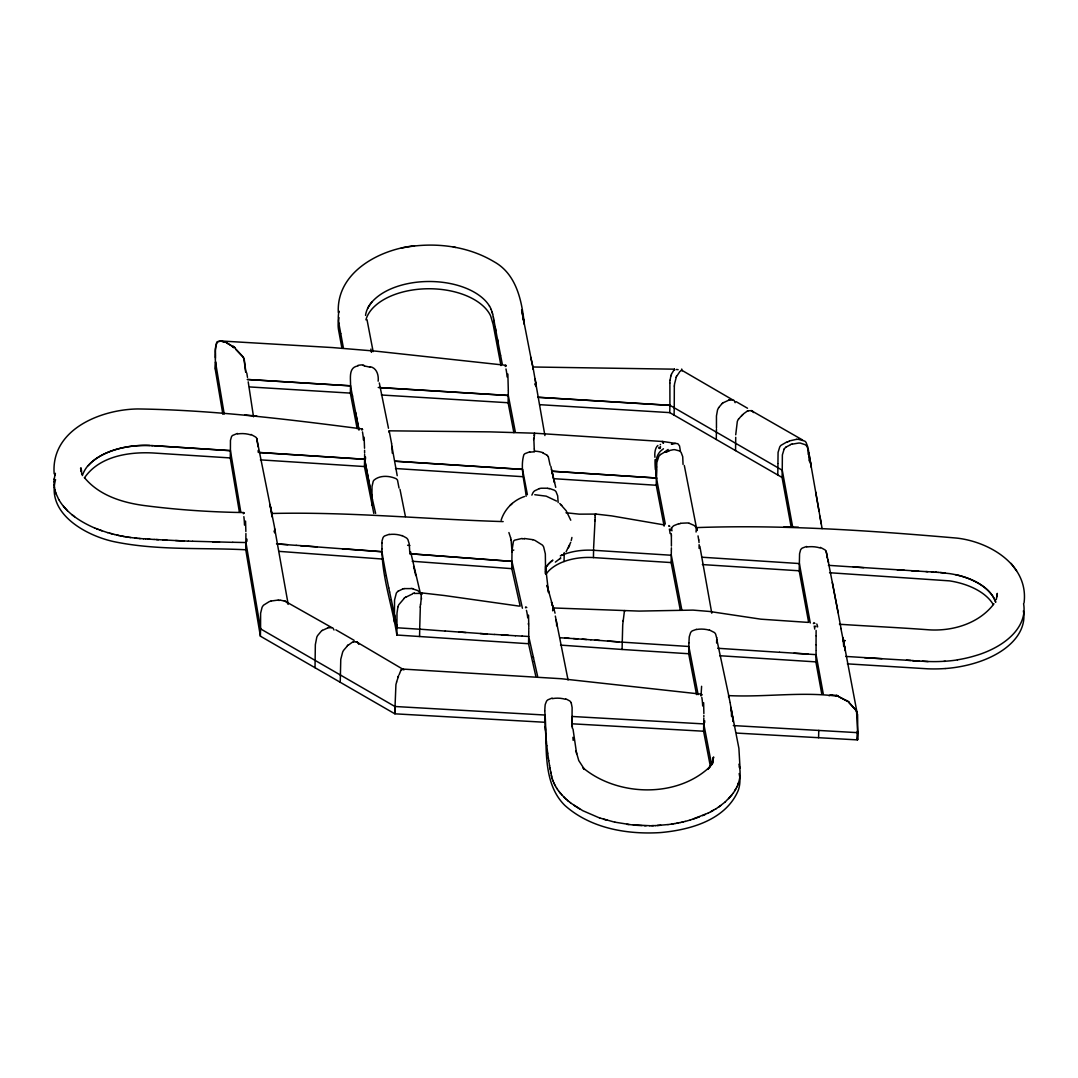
<?xml version="1.0" encoding="UTF-8"?>
<svg xmlns="http://www.w3.org/2000/svg" width="1078" height="1078" viewBox="0 0 1078 1078"><rect width="100%" height="100%" fill="white"/><g stroke="black" fill="none" stroke-linecap="round" stroke-linejoin="round"><path stroke-width="1.5" d="M215.398 360.995L215.371 359.904M215.411 356.508L215.398 355.78M364.634 454.431L364.62 459.295L372.476 499.72M508.304 390.155L507.859 374.026M564.212 552.596L564.212 554.281A45.384 26.209 0 0 0 560.304 555.898M664.129 526.118L656.259 485.262L656.462 469.307M735.722 437.318L735.546 450.617M215.411 357.061L215.384 356.346M215.384 351.185L215.371 350.256M215.411 358.112L215.384 356.899M508.304 390.708L508.129 402.741L513.883 432.682M528.813 626.709L528.516 615.093M545.549 571.609L545.549 569.696M671.405 546.061L671.378 536.318M54.075 481.758L54.169 485.06M215.398 359.594L215.384 357.438M703.853 715.455L703.853 716.803M712.854 763.035L712.881 758.144M716.681 639.604L716.654 641.087M777.939 463.365L778.073 452.41L779.744 446.925A8.786 6.778 -21.6 0 1 780.971 445.349L787.398 441.643M381.976 548.796L381.922 543.002M528.813 627.8L528.799 629.296M716.466 427.872L716.452 415.946L717.503 410.044A8.611 5.08 -62.7 0 1 718.676 407.7M777.939 463.89L777.925 467.731M816.086 649.886L816.059 644.994M258.194 452.248L258.181 450.415M381.962 549.025L381.962 551.761L300.466 545.684M656.435 475.654L656.839 462.529L658.793 456.439A9.001 6.913 -23 0 1 660.423 454.512M671.392 547.826L671.365 549.996M716.452 428.909L716.277 439.487M816.073 650.627L816.059 654.642L793.96 653.228M545.549 569.763L545.333 553.863L543.649 546.937A9.338 7.344 33.2 0 0 542.409 545.077L534.823 540.321A30.305 29.322 43.9 0 0 532.68 539.741M683.048 464.443L682.724 456.695L681.121 452.423A8.678 7.088 -27.7 0 0 679.49 450.927L674.761 449.674A18.959 17.261 -69.6 0 0 673.13 449.728L666.837 451.13M699.096 548.365L699.096 544.686M1024.06 602.858C1028.857 565.034 989.712 541.83 956.941 538.111C870.31 530.592 783.436 524.514 696.415 527.6L696.253 527.735M731.504 716.331L731.436 711.426M857.778 732.663L857.603 715.536L844.6 646.584M215.398 350.404L215.438 347.924M533.88 439.918L534.243 448.879M671.351 550.427L671.149 562.568L680.178 609.488M703.826 718.217L703.597 731.221L710.456 766.835M740.034 768.25L738.902 748.334L732.353 714.876M528.772 630.387L528.719 636.492L522.102 636.074M716.614 643L716.654 641.37M827.122 557.959L827.136 556.396A32.394 26.034 12.2 0 0 827.163 555.305M215.438 369.026L215.613 361.709M239.424 512.225L230.247 457.934L230.409 450.617L154.491 445.74M395.033 706.508L394.858 713.811L260.391 636.182L245.771 549.78L245.919 533.502M260.391 636.182L260.553 628.797M315.019 667.713L315.342 644.671L316.797 637.165A8.961 5.363 -62.6 0 1 317.714 635.427L321.109 631.371A18.434 15.766 -81.8 0 1 322.349 630.32M340.23 682.28L340.405 674.963M357.182 428.788L350.35 393.106L350.525 385.789L247.212 379.469L350.525 385.857C350.835 378.957 348.059 367.18 358.004 365.968M373.823 513.465L364.445 466.545L364.62 459.228L258.989 452.45M371.856 504.989L372.004 486.596L373.217 481.287A7.061 5.835 -14.7 0 1 374.214 479.953C380.17 475.048 389.401 475.694 396.084 478.686A7.438 5.821 -11.7 0 1 397.499 480.114L399.022 488.024M535.793 676.202L528.543 643.728L396.866 635.023C392.554 607.183 382.811 579.91 381.962 551.68L342.265 548.729M394.346 621.912L394.548 600.015L396.34 593.102A8.597 7.142 -13.1 0 1 398.011 591.31M396.866 635.023L396.987 613.126L397.93 606.82M419.571 636.478L419.733 629.161L445.268 631.088M520.162 606.146L511.794 568.658L511.983 552.637M526.131 496.298C524.932 483.281 519.879 468.054 523.841 454.781A6.198 5.161 3.9 0 1 524.973 453.649L529.702 451.83M528.543 643.728L528.719 636.411L533.516 657.917M545.441 573.779L545.576 567.917A45.384 26.209 0 0 1 552.866 560.142A45.384 26.209 0 0 0 545.576 567.998M739.171 773.546L739.697 776.672A79.624 45.963 0 0 1 739.804 777.71A91.805 53.011 0 0 1 738.336 790.214C725.817 820.048 690.297 829.885 660.666 832.566C627.113 834.709 590.542 828.403 564.805 805.374C540.711 781.442 547.826 741.516 544.754 711.035M546.061 574.197A45.384 26.209 0 0 1 564.037 561.53L564.212 554.213A45.384 26.209 0 0 0 561.059 555.48M571.96 726.734L572.122 707.559L571.232 702.883M564.037 561.53A45.424 26.222 0 0 1 593.439 557.582L593.614 548.958M696.55 694.596L688.694 653.74L622.087 649.468L622.249 642.151L688.855 646.49L698.126 694.65M791.036 526.36L782.076 477.473L669.748 412.618L669.923 405.301L537.909 397.243M674.073 415.111L674.249 407.807M688.694 653.74L688.923 643.027M777.75 474.98L777.925 467.663M782.076 477.473L782.251 470.156L792.586 526.63M808.635 622.289L799.189 570.788L799.364 563.471L810.265 622.99M821.692 693.531L815.884 661.879L816.059 654.562L823.322 694.205M818.593 737.702L818.768 730.385M736.786 733.094L857.333 739.885L857.509 732.568M857.401 739.899L857.482 730.992L857.738 732.447M857.603 739.899L857.765 732.528M421.215 598.277L421.228 596.417M595.083 519.394L595.096 517.534M816.086 635.737L816.113 630.455M816.086 636.007L816.046 644.725M215.398 349.636L216.678 342.71A8.691 5.255 60 0 1 217.743 341.591L220.801 340.971L332.536 347.574L375.885 351.159L505.771 365.294L506.296 366.048M696.065 532.033L696.159 529.729M728.58 697.048L728.674 695.606C764.585 697.372 801.035 691.55 836.676 696.119M54.075 481.826L54.196 479.616M534.594 434.043L534.513 433.194L490.126 431.874L389.171 430.823L389.171 432.399M544.767 710.766L545.037 706.198A28.971 23.352 9.6 0 1 545.266 704.379L546.492 701.266A7.007 5.7 2.6 0 1 547.88 699.824L552.125 698.059M688.936 642.798L689.192 637.65A33.809 27.26 5.5 0 1 689.327 636.559L690.58 632.638A7.02 5.781 5.5 0 1 692.305 630.859L696.401 629.363M421.215 594.409L421.215 595.77M595.096 515.527L595.083 516.888M669.883 382.986L669.923 405.382L537.909 397.31M552.637 610.795L553.027 607.952L639.106 611.091L693.006 610.108L709.513 611.469L760.852 619.176L808.271 622.41M701.064 695.377L701.603 686.295M674.316 386.059L674.249 407.875M421.148 599.57L420.609 604.354M595.016 520.687L593.614 548.001M996.975 596.673L997.285 593.385L996.315 599.611M420.326 606.954L419.746 626.884M533.96 438.611L534.526 434.717M54.196 479.697L54.318 478.551M215.533 347.318L216.691 342.858M670.071 380.372L670.907 375.602M700.943 695.93L701.077 694.96A6.711 1.038 85.6 0 1 701.32 694.367L702.155 694.919M505.286 366.52L505.353 366.048A6.172 0.876 84.5 0 1 505.542 365.402L505.771 365.294M623.327 620.268L623.192 621.305M54.318 478.632L54.87 475.398M534.311 433.962L534.513 433.194L663.159 441.535L677.86 443.732L679.531 445.901L680.38 450.968M712.194 764.437L713.623 756.958L712.383 761.594M338.829 312.027L338.991 311.138M525.512 607.803L525.552 607.601A7.25 1.213 83.7 0 1 525.848 606.847L526.778 607.628M571.919 537.464L571.232 540.577M421.296 593.749L421.687 592.913L444.325 595.514L519.003 606.092M595.164 514.866L595.555 514.017L611.684 515.89L664.533 524.973M54.87 475.479L55.126 474.36M813.378 623.623L813.998 622.599L814.887 623.475M840.409 624.27L840.395 625.078M55.126 474.428L55.409 473.323M396.583 681.916L398.523 676.31M55.557 479.616C46.273 513.492 85.499 535.389 113.594 541.574C156.916 550.696 201.829 547.516 245.771 549.78M531.872 495.139L532.977 492.713A8.597 7.223 -11.4 0 1 534.567 490.867L539.418 488.577M501.135 520.175C504.571 509.153 513.546 500.071 524.528 496.527M570.72 542.342L566.085 551.788M399.022 674.936L400.72 670.745M737.756 785.013L738.497 782.965L736.867 787.048M671.324 374.335L674.464 369.228M676.202 377.448L674.545 383.916A8.786 1.86 -83.8 0 0 674.356 386.032M568.497 547.759L568.995 546.681M569.197 546.236L569.696 545.131M736.867 786.967L733.39 792.99M676.836 376.06L679.639 371.91M734.684 790.956L735.843 788.975M84.475 477.85C99.176 456.317 128.538 451.736 152.82 452.962L230.247 457.934M718.608 407.659L722.017 403.671M784.164 448.974L782.372 454.903L782.251 470.237L669.923 405.301M738.551 419.18L741.974 415.192M710.2 766L707.788 769.396L711.601 764.194M728.701 798.65L733.39 792.909M993.956 603.828C979.12 623.434 953.046 631.29 929.249 629.848C899.726 627.612 869.757 626.264 840.463 624.31M731.949 794.836L724.942 802.221M401.218 670.017L403.172 669.195A9.244 2.776 -79.5 0 1 403.873 669.977M680.272 371.142L681.929 370.199A9.163 1.59 -79.8 0 1 682.212 370.765M709.055 767.59C675.825 798.313 617.034 796.211 582.996 767.819L584.519 769.436L578.765 760.569L575.935 750.733M244.261 513.209L243.628 512.643A6.441 0.876 85.3 0 0 243.399 513.788M347.022 646.342L343.586 650.357A8.961 4.878 -57.6 0 0 342.656 652.082L340.769 659.345L340.405 675.03M555.372 562.11L560.695 558.027M510.177 505.326L512.225 503.453M559.644 558.983L560.6 558.108M348.127 645.277L352.304 642.259A18.434 12.33 85.6 0 1 353.409 641.787M743.092 414.141L747.27 411.122M724.942 802.153L718.406 807.247M660.477 454.552L665.207 451.776M404.277 598.303L398.779 604.731A8.772 5.067 -62.6 0 0 397.957 606.82M397.971 591.283L402.781 588.965M785.808 447.195L790.578 444.702M720.697 805.549L716.008 808.81M322.389 630.414L327.618 628.002M723.298 402.714L728.526 400.302M405.88 597.158L412.429 593.978M716.008 808.729L708.179 813.162M362.707 429.691L361.992 428.95A6.508 0.97 85.5 0 0 361.709 429.974M710.887 811.694L713.501 810.252M708.179 813.081L690.136 820.115M513.802 550.036L511.942 550.858L511.969 552.179M702.492 815.682L705.376 814.416M699.514 816.868L693.329 819.051M672.066 444.23L675.327 443.395M789.258 440.969L796.453 439.339M792.236 444.149L798.677 443.058A18.73 17.612 -66.7 0 1 800.321 443.098L805.118 444.662A8.934 7.384 -16.4 0 1 806.789 446.211L808.379 449.796L811.235 467.111L808.85 452.814M414.046 593.452L419.571 593.399M690.136 820.035L685.204 821.436M748.388 410.705L751.824 410.731A8.92 5.403 -62.9 0 1 753.064 411.769M271.023 601.025L278.272 600.055M353.422 641.841L356.845 641.909A8.651 5.242 -61.9 0 1 357.815 642.596L358.785 644.294M678.897 523.639L674.006 525.579A8.988 7.142 4.1 0 0 672.254 527.155L671.621 528.193A15.24 12.222 7.3 0 0 670.839 530.282M681.848 822.231L685.204 821.369M683.533 821.773L680.151 822.608M729.806 399.965L733.229 399.992A8.92 4.891 -57.3 0 1 734.374 400.895L735.115 402.687M328.898 627.679L332.307 627.746A8.651 4.743 -57.3 0 1 333.183 628.38L333.991 629.983M680.151 822.527L676.728 823.282M237.389 433.45L232.538 435.472A6.252 5.174 4.2 0 0 231.527 436.657L230.476 440.269A31.464 25.656 8.8 0 0 230.449 442.101L230.409 450.685L151.499 445.551M678.439 822.878L674.99 823.592M806.573 546.479L802.248 548.096A6.63 5.457 5.5 0 0 800.604 549.847L799.566 553.742L799.364 563.551L702.546 557.259M680.609 523.275L687.346 522.951A18.852 18.353 -34.6 0 1 689.044 523.261M401.232 248.102C432.265 241.701 466.478 245.232 493.993 261.698C516.375 273.974 521.927 300.708 524.272 323.993L521.658 309.912L524.272 323.993M414.504 245.811C379.645 249.314 336.269 272.276 338.317 312.512M389.158 534.324L384.563 535.968A6.562 5.444 5.7 0 0 383.013 537.666L382.057 540.819A30.966 25.306 8.5 0 0 381.989 543.002M671.513 824.144L674.99 823.511M673.251 823.808L667.996 824.616M404.479 588.601L411.163 588.601M667.996 824.549L655.384 825.654M660.841 825.263L657.216 825.492M943.937 661.38L945.352 661.218A80.661 46.57 0 0 0 957.453 659.898M944.651 661.34L945.352 661.286M945.19 668.535L943.762 668.629A90.579 52.296 0 0 1 927.929 668.818L847.362 663.859M649.832 825.788L655.384 825.573M651.691 825.681L653.537 825.64M522.143 538.434L514.624 540.159A8.907 6.684 31.4 0 0 513.411 541.425L511.942 550.858L511.134 540.105M534.769 494.708L546.209 496.163L556.531 501.054M649.832 825.708L631.182 824.778L614.972 822.177M798.421 527.209L783.895 526.967M232.794 542.274L245.946 542.544L260.553 628.865L395.033 706.575L395.922 684.665A8.88 2.169 -76.5 0 1 396.664 681.997M243.736 512.562C211.382 512.09 179.042 509.948 146.945 505.892C124.051 503.156 99.526 496.055 84.407 477.581M503.156 521.59C426.066 519.3 349.259 511.7 272.006 513.478L269.972 504.464L272.074 516.861M232.794 542.342L192.639 541.237M644.24 825.735L646.113 825.775M212.811 541.924L219.494 542.086M674.329 369.175L532.882 366.992L530.74 357.155L533.165 368.258M798.313 439.298L804.74 441.104A9.163 7.479 -24.8 0 1 806.048 442.371L807.772 446.858L808.244 454.485M188.367 541.075L192.639 541.318M524.258 538.461L532.694 539.647M188.367 541.156L175.552 540.536M149.99 445.483L148.481 445.416A63.845 36.868 0 0 0 88.113 465.709A63.845 36.868 0 0 1 148.481 445.497L152.995 445.726M184.095 540.981L162.711 539.889M928.104 661.582L912.271 660.639M642.07 825.654L633.352 825.074M280.091 600.082L285.67 601.362A9.244 6.913 -31.4 0 1 287.3 602.804L288.149 604.394M166.996 540.186L156.297 539.526M515.338 635.697L522.102 636.141M560.722 637.785L569.144 638.351M560.547 645.102L622.087 649.468M733.31 725.575L857.509 732.649L857.509 730.305M544.498 722.247L394.979 713.825L395.154 706.508L544.673 715.01L545.468 730.278M571.919 723.796L703.597 731.221M158.439 539.728L154.154 539.404M501.472 634.861L515.338 635.764M925.881 571.542L936.971 572.324M927.767 571.731L853.291 566.92M154.154 539.485L147.753 539.013M564.885 638.028L586.54 639.51M916.596 660.908L913.713 660.733M832.351 695.027C826.058 695.539 834.615 694.219 836.744 696.038M378.243 387.474L508.304 395.424L515.217 431.429M381.572 387.757L508.304 395.505M249.53 386.935L350.35 393.106M381.396 394.993L508.129 402.741M539.606 404.668L669.748 412.618M911.476 570.734L918.658 571.178M508.452 635.36L494.411 634.416M881.952 658.685L845.664 656.421M906.504 660.208L910.829 660.477M864.596 657.688L913.713 660.652M922.35 661.191L928.104 661.501A90.579 52.296 0 0 0 943.937 661.299M828.403 565.33L863.734 567.675M931.513 571.892L933.359 572M897.219 569.831L904.334 570.289M829.548 572.728L949.502 580.867A57.727 33.324 0 0 1 953.882 581.635L955.351 581.945A63.952 36.921 0 0 1 993.242 604.529M149.882 539.216L145.611 538.879M779.515 652.23L808.028 654.05M918.038 660.989L919.48 661.083M815.884 661.879L719.659 655.72M395.666 461.209L522.52 469.348L527.385 494.667M656.515 479.063L656.435 478.012L551.949 471.234L656.435 478.012L665.288 523.975M258.989 452.517L364.62 459.295M395.666 461.29L522.52 469.429M260.404 459.861L364.445 466.545M395.491 468.526L522.358 476.665M553.432 478.659L656.259 485.262M593.439 557.582L671.149 562.568M702.371 564.576L799.189 570.788M143.482 538.731L145.611 538.946M842.956 640.467L845.058 640.601M842.956 640.548L845.058 640.682M391.314 599.853L397.041 627.773L419.733 629.229L419.746 627.841M717.692 648.269L779.515 652.311M458.999 631.991L494.411 634.497M143.482 538.811L138.146 538.34M573.456 638.553L577.808 638.836M480.195 633.554L487.31 634.026M362.046 428.923C287.691 419.329 212.999 410.004 137.944 408.953C100.901 409.357 50.679 429.475 54.169 473.821M935.178 572.122L938.709 572.458M582.174 639.133L590.879 639.833M445.268 631.007L466.006 632.57M276.507 543.851L287.772 544.673M279.31 544.134L296.234 545.374M279.148 551.37L381.787 558.997M590.879 639.753L622.249 642.218L622.707 625.321A7.061 0.687 -83.7 0 1 622.868 623.488L624.485 610.552M296.234 545.306L317.336 546.869M511.969 561.355L409.761 553.742L511.969 561.422L522.412 608.208M412.187 561.261L511.794 568.658M595.177 640.076L599.408 640.386M553.027 607.952L553.418 608.625L547.058 585.314L548.594 592.604L545.508 566.476M607.588 641.006L618.853 641.882M139.21 538.515L140.275 538.596M938.709 572.378L949.678 573.631A57.727 33.324 0 0 1 954.057 574.399L955.512 574.709A63.952 36.921 0 0 1 995.654 602.13M244.76 415.003L256.793 416M940.407 572.512L945.19 572.97M134.925 538.03L138.146 538.421M701.576 694.192L561.395 678.736L402.593 669.061L356.117 641.653M407.605 545.279L409.829 545.495M137.068 538.326L129.562 537.356M220.801 340.971L225.113 342.103A44.427 31.518 -87.3 0 1 226.906 342.844M676.337 369.471L678.116 369.66M547.799 488.226L541.116 488.226A18.676 18.299 15.7 0 0 539.418 488.617M626.857 824.333L629.013 824.603M130.64 537.572L128.498 537.194M565.977 512.751L579.196 514.152L595.703 514.085A8.907 1.105 -87.5 0 1 596.013 514.476M128.498 537.275L126.355 536.857M127.433 537.1L125.291 536.682M125.291 536.75L119.995 535.685M455.63 247.455L453.339 247.037M123.162 536.372L124.226 536.574M121.046 535.968L122.11 536.17M549.497 488.496L554.321 490.194A8.907 7.02 -11.8 0 1 556.019 491.662L557.676 495.84L558.161 502.591M412.861 588.884L417.685 590.569A8.907 6.94 -9.9 0 1 419.329 592.078L420.285 593.614M116.855 534.998L119.995 535.753M117.893 535.308L118.944 535.537M689.058 523.234L693.936 525.336A8.678 7.33 2.6 0 1 695.633 527.075L696.24 528.207A15.119 12.518 7 0 1 696.994 530.538L684.314 465.494M614.972 822.245L599.84 818.013M116.855 535.079L114.794 534.513M114.794 534.58L110.738 533.462M112.759 534.068L109.74 533.179M109.74 533.26L107.76 532.613M603.532 819.199L607.291 820.291M709.459 630.01L714.418 632.53A6.455 5.215 18.2 0 1 715.657 634.174L716.614 637.812M107.76 532.68L100.106 530.08M820.398 547.381L825.02 549.874A6.172 4.986 16.8 0 1 826.058 551.222L827.109 555.305M565.654 698.773L569.763 700.943A6.441 5.228 15.7 0 1 571.259 702.883M370.104 366.682C376.882 367.975 378.796 375.238 378.162 381.194M251.012 434.434L255.648 437.035A6.711 5.498 17.4 0 1 256.726 438.396L258.114 446.831M101.979 530.821L94.662 527.951M599.84 818.081L582.767 810.683L571.124 803.285M402.107 535.537L406.5 537.962A7.25 5.875 19 0 1 407.929 539.674L409.303 544.147L409.761 552.435M542.935 453.003L546.64 454.943M225.059 342.211L220.788 341.106L217.756 341.739A8.691 5.255 59.9 0 0 216.691 342.844M96.454 528.759L98.26 529.473M840.732 697.601L838.738 696.765L846.742 700.781M94.662 528.031C80.634 521.86 66.674 513.222 58.832 499.613M841.285 697.951L846.567 700.821M226.865 343.033L231.541 345.795M226.932 342.939L230.975 345.391M284.161 600.689L331.647 627.517M751.096 410.489L802.611 439.999M681.458 370.05L732.555 399.79M736.085 401.636L747.526 408.239M335.905 629.821L354.15 640.359M579.668 808.958L573.833 805.253M231.433 345.863L232.12 346.213M232.013 346.281L233.872 347.561M848.723 702.142L855.945 710.065A8.691 5.013 62.4 0 1 856.875 712.329L857.482 714.727M848.534 702.169L855.689 710.052A8.691 5.013 62.5 0 1 856.606 712.315L857.495 729.819M232.578 346.712L233.751 347.615M569.817 802.275L571.124 803.366M72.024 514.732L74.571 516.712M566.125 799.135L569.817 802.355M235.691 349.016L243.116 356.885A9.23 5.296 57.7 0 1 244.207 359.122L245.905 372.193M235.543 349.056L242.914 356.885A9.23 5.296 57.6 0 1 243.992 359.109L245.676 372.179M567.324 800.28L568.551 801.318M559.725 503.493L566.166 510.729L570.761 520.202M560.776 504.464L561.773 505.38M563.861 796.965L566.125 799.216M564.966 798.138L561.746 794.715M67.415 510.689L63.481 506.323M561.746 794.796L559.347 791.831M560.749 793.651L559.805 792.492M559.347 791.912L558.458 790.659M1016.541 570.666L1011.124 563.403M558.458 790.726L557.205 788.867M753.091 411.742L753.603 412.564M557.205 788.948L556.437 787.654M489.493 306.192L488.967 305.276A64.41 37.191 0 0 0 485.747 301.139A63.912 36.895 0 0 0 431.469 281.52A63.912 36.895 0 0 0 374.901 298.97A61.783 35.668 0 0 0 371.789 302.19A65.435 37.77 0 0 0 367.665 308.348A64.074 36.989 0 0 0 365.536 315.409M555.359 785.822L556.437 787.735M548.325 456.802L550.117 465.211M555.359 785.902L554.698 784.595M58.832 499.693L56.123 493.778M554.388 783.975L554.698 784.676M554.388 784.056L553.809 782.749M669.775 526.347L669.101 525.579A7.533 1.199 84.3 0 0 668.656 526.131M389.171 430.823L391.624 443.637M553.809 782.817L553.027 780.89M491.204 309.561L490.827 308.645A57.727 33.324 0 0 0 489.493 306.112M728.701 695.62L729.954 701.886M491.204 309.494L492.633 314.075M508.897 532.545L510.635 537.855M552.798 780.27L553.027 780.971M552.798 780.351L552.367 779.03M55.692 492.525L56.123 493.845M552.165 778.41L552.367 779.111M55.692 492.592L54.978 490.018M553.836 610.013L551.464 602.103L553.418 608.625M552.165 778.491L551.666 776.564M81.429 471.019L80.58 468.108L81.416 471.086M492.12 312.121L492.39 313.051M552.057 471.962L553.297 476.894M420.541 594.086L410.637 551.882M551.424 469.442L554.483 482.459L550.845 466.289M492.633 313.994L493.306 317.094M553.93 479.535L555.736 487.364M551.384 775.325L551.666 776.632M372.476 499.64L375.629 513.384M415.771 575.531L413.615 566.193L413.925 567.567M534.351 661.703L537.599 676.229M533.192 656.583L534.351 661.771M555.332 616.077L556.275 621.049A6.428 1.065 83.2 0 1 556.571 623.34L556.652 625.806M54.978 490.086L54.479 487.499M827.864 559.549L838.185 612.749M399.992 489.331L405.436 516.564M826.071 551.208L828.51 562.487M391.314 599.934L389.603 591.93M728.836 696.132L716.991 640.332M388.484 428.262L379.308 382.959M551.518 776.025L550.898 772.859M388.74 587.887L389.603 592.011M256.712 438.409L274.364 526.401A7.061 0.93 83.1 0 1 274.701 528.692L287.866 602.562M840.84 628.164L845.327 650.762L842.983 637.597M388.74 587.955L386.22 575.585M568.052 679.962L556.073 619.769M576.649 753.859L573.011 728.997M493.306 317.013L493.522 318.145M832.337 582.47L840.719 626.655M730.089 702.56L733.296 721.721L730.965 707.357M386.22 575.665L383.202 559.401M738.942 764.154L739.441 766.822M531.238 359.392L523.153 317.862M500.569 355.322L497.403 338.923M500.569 355.255L502.321 364.364M498.198 343.1L493.913 320.206M500.974 365.577L493.131 324.33L490.652 315.962A57.727 33.324 0 0 0 489.318 313.428L488.792 312.58A64.41 37.191 0 0 0 485.572 308.456A63.912 36.895 0 0 0 431.294 288.769A63.912 36.895 0 0 0 374.726 306.206A61.783 35.668 0 0 0 371.614 309.426A65.435 37.77 0 0 0 367.49 315.665A64.074 36.989 0 0 0 365.927 319.829M681.795 609.757L671.311 555.251L593.614 550.279A45.424 26.222 0 0 0 564.212 554.281M711.628 764.787L703.772 723.904L572.095 716.479L572.135 719.484M550.656 771.632L550.898 772.939M367.019 319.708L373.136 351.603M370.859 349.097L371.465 352.344M355.632 412.51L358.961 429.772M364.62 459.228L372.018 497.686M394.521 614.595L397.041 627.706M352.29 395.06L358.961 429.839M352.506 396.3L350.525 385.789M493.522 318.064L493.913 320.287M550.656 771.7L550.198 769.166M495.071 326.621L495.84 330.771M340.742 333.641L338.883 323.589M340.742 333.574L343.37 347.817M341.955 348.383L338.438 329.248A90.646 52.337 0 0 1 338.667 319.277L338.91 318.05A79.327 45.802 0 0 1 338.964 317.646M698.032 535.901L698.706 539.957M739.441 766.754L739.629 767.859M391.57 443.772A7.155 0.822 82.9 0 1 391.907 446.292L397.216 475.681M857.306 738.295L857.562 739.683M711.776 613.193L699.851 546.303M533.071 367.76L532.923 367.019L532.869 369.107M494.115 321.365L494.317 322.457M549.982 767.927L550.198 769.234M810.198 460.778L818.984 510.932M819.886 516.066L822.11 528.597M821.274 523.962L815.696 492.04M739.548 767.266L739.872 769.436A79.624 45.963 0 0 1 739.98 770.474A91.805 53.011 0 0 1 738.511 782.897M533.233 368.649L544.902 435.566M549.982 768.008L549.551 765.461M338.735 322.753L338.883 323.656M224.224 414.1L215.438 361.656L215.236 369.175L222.876 414.343M230.409 450.617L240.812 512.198M843.09 638.176L843.71 646.45M549.551 765.542L548.742 760.516M383.202 559.482L381.962 551.68M535.173 379.2L535.308 380.049A6.791 0.889 82.7 0 1 535.726 382.852M246.781 372.948L247.495 377.367M253.519 416.795L248.209 381.855M338.735 322.834L338.613 321.931A90.646 52.337 0 0 1 338.842 311.96M548.379 758.05L548.742 760.596M731.032 707.788L731.221 709.122A6.387 0.916 84.1 0 1 731.383 710.981M548.379 758.13L547.691 753.118M54.479 487.579L54.169 484.979M547.691 753.185L546.802 745.72M546.411 741.826L546.802 745.787M274.647 528.651L274.93 533.017M535.658 382.771L535.901 386.503M391.974 446.359L392.284 453.164M364.121 437.21L364.539 448.246M81.766 474.468L81.173 468L81.268 471.531M546.061 737.945L546.411 741.893M572.917 737.325L573.173 740.411M671.217 533.543L671.324 535.052M545.737 734.064L546.061 738.012M703.638 702.694L703.867 713.582M545.737 734.145L545.225 726.37M663.469 448.758A30.238 25.859 -85.2 0 0 662.983 449.135C653.133 455.671 656.057 468.607 656.475 478.524M245.541 521.065L245.865 531.508M572.27 725.332L572.391 728.391M572.27 725.4L572.135 719.417M364.58 450.254L364.62 453.003M809.039 456.722L809.093 460.858M656.421 466.222L656.448 468.283M260.566 628.932L260.606 613.247L262.062 607.372A8.88 7.061 -33 0 1 263.598 605.135L269.204 601.645A22.53 21.843 -40.8 0 1 271.036 601.093M215.371 352.519L215.411 353.382M215.357 351.778L215.398 352.681M215.384 353.234L215.411 354.069M656.435 478.012L656.435 477.002M215.384 353.907L215.411 354.716M735.722 434.798L737.312 421.471A8.611 4.864 -57.4 0 1 738.484 419.126M215.357 351.024L215.384 351.94M215.384 354.554L215.411 355.336M545.549 571.529L545.549 573.496M215.384 355.174L215.425 355.929M704.689 720.751A31.909 2.358 87.3 0 1 704.608 722.691M701.805 697.426A25.643 3.8 -87.5 0 1 702.681 705.982M552.3 698.652A24.551 21.196 9.4 0 1 565.478 699.312M400.625 670.529A22.53 8.422 73.2 0 1 401.151 669.842M398.24 676.135A22.53 2.385 -64.6 0 1 397.742 677.442M716.843 637.812A33.135 26.573 13.4 0 1 716.843 639.618M696.442 629.498A26.155 22.934 13.3 0 1 709.391 630.199M367.665 308.416A65.435 37.77 0 0 1 371.789 302.19M82.373 475.6A65.825 37.999 0 0 1 87.978 465.683M957.453 659.817A90.902 52.485 0 0 0 975.509 655.653A92.452 53.374 0 0 0 981.02 653.901A91.091 52.593 0 0 0 1023.561 603.64M841.123 628.717A19.215 2.533 68.3 0 1 840.961 627.895M839.412 624.068A22.234 2.87 68.6 0 1 840.153 624.418M698.746 539.876A6.711 1.024 84.1 0 1 699.043 542.571M696.846 529.621A24.983 0.957 81.3 0 1 696.752 528.382M806.721 547.004A26.963 23.231 13.9 0 1 820.21 547.974M814.24 626.022A23.81 5.174 -83.9 0 1 814.712 629.08M815.723 626.048A19.566 5.538 -75.5 0 1 815.857 626.87M816.787 624A22.813 6.091 -77 0 1 817.609 626.951M846.823 700.565A45.141 37.38 85.2 0 1 848.831 701.913M829.09 695.795A9.23 5.067 59.8 0 1 829.481 695.512M846.661 700.606A44.427 36.746 84.9 0 1 848.642 701.953M547.718 488.442A18.676 9.042 4 0 1 549.376 488.711M594.894 515.136A18.676 3.746 66.6 0 1 595.016 514.556M594.827 519.771A18.676 5.228 -71.7 0 1 594.733 521.051M420.204 607.076A8.597 0.701 -84.1 0 1 420.541 604.044M421.471 597.899A18.676 5.592 -70.5 0 1 421.417 599.206M421.444 594.867A18.676 3.571 68.2 0 1 421.471 594.126M421.821 593.116A8.907 1.051 -88.9 0 1 422.091 594.018M404.196 598.155A29.82 24.996 -83.7 0 1 405.827 597.01M412.766 593.466A29.82 10.591 -36.3 0 1 414.397 592.967M402.768 588.925A18.676 18.38 20.1 0 1 404.466 588.561M411.244 588.386A18.676 9.5 3.6 0 1 412.982 588.669M665.261 452.019A18.973 7.842 -25.3 0 1 666.837 451.399M671.432 444.338A30.534 9.837 -35.6 0 1 672.173 444.082M666.42 452.208A29.308 10.106 -36.8 0 1 669.195 450.712M664.749 452.019A28.944 18.892 -56.8 0 1 668.144 449.486M663.064 441.67A8.893 1.509 -81.4 0 1 663.442 443.301M662.296 441.36A12.626 2.399 -75.7 0 1 662.647 442.775M660.181 444.796A18.703 0.943 -52.7 0 1 660.518 444.405M659.52 448.354A18.393 3.301 -65.4 0 1 660.262 447.154M659.79 448.596A18.474 6.387 -79.5 0 1 660.598 446.925M658.685 448.098A18.757 10.443 82.1 0 1 659.049 447.208M654.925 457.288A11.009 5.471 86.6 0 1 657.863 445.457M655.397 469.658A34.253 6.751 -83.4 0 1 655.047 459.686M389.212 534.54A24.969 22.045 15.4 0 1 402.04 535.753M510.595 537.868A8.907 2.304 76.7 0 1 511.093 540.091M274.135 530.902A32.906 3.962 84.7 0 1 274.176 531.98M246.943 539.094A28.971 2.156 86.2 0 1 246.902 541.331M243.857 516.672A24.551 2.951 -88.4 0 1 244.49 525.107M237.51 433.962A25.629 22.476 11.5 0 1 250.851 434.919M278.124 600.338A22.53 10.686 -9.9 0 1 279.916 600.352M327.82 627.706A18.434 6.899 -34.5 0 1 329.113 627.409M347.224 645.776A18.434 3.557 -49.6 0 1 348.396 644.671M624.472 610.66A7.438 0.957 -88 0 1 624.674 611.266M671.324 527.897A23.824 4.932 -83.8 0 1 671.958 530.848M669.371 529.082A25.346 4.339 -88.1 0 1 670.085 533.516M671.378 534.782A10.861 1.415 -88.4 0 1 671.446 536.089M679.005 523.854A18.852 9.001 -8.9 0 1 680.676 523.504M522.358 538.811A30.305 14.27 10.9 0 1 524.434 538.838M553.243 607.44A25.239 1.792 80.8 0 1 555.049 613.18M526.441 610.364A24.942 4.487 -89.7 0 1 527.721 617.842M528.368 623.421A36.612 1.967 88.2 0 1 528.368 624.391M365.509 456.978A30.507 1.806 86.7 0 1 365.482 459.147M362.451 431.887A26.168 3.679 -88.5 0 1 363.421 440.053M534.351 451.183A25.171 22.975 15.2 0 1 543.043 452.706M534.311 449.135A15.24 0.768 86.5 0 1 534.432 451.898A23.824 20.913 11.8 0 0 529.797 452.208M546.667 454.916A7.533 6.158 17.5 0 1 548.352 456.789M533.65 439.608A18.852 6.805 72.8 0 1 533.745 438.301M534.27 434.663A18.852 2.439 -65.7 0 1 534.136 435.431M364.458 366.129A23.783 21.722 16.8 0 1 369.916 367.248M363.07 365.482A19.606 18.932 21 0 1 364.485 365.55M357.869 365.429A22.813 21.856 18.9 0 1 363.057 364.89M505.973 368.972A26.963 4.164 -89.5 0 1 507.118 376.99M225.14 341.942A45.141 32.044 -87 0 1 226.973 342.75M233.252 346.281A45.141 10.201 46.8 0 1 235.152 347.776M233.158 346.375A44.441 10.174 46.9 0 1 235.044 347.857M534.877 383.822A32.65 4.002 84.4 0 1 534.917 384.833M674.451 369.377A8.934 0.97 -83 0 1 674.599 370.293M671.068 375.818A18.717 9.136 79.8 0 1 671.459 374.551M669.775 383.04A8.611 1.509 -86.5 0 1 669.977 380.224M790.511 444.473A18.717 8.718 -20.5 0 1 792.209 443.907M784.205 448.987A8.611 6.643 -16.2 0 1 785.862 447.235M721.964 403.576A18.636 15.927 -81.9 0 1 723.257 402.62M728.728 399.992A18.636 6.953 -34.6 0 1 730.022 399.682M676.027 377.219A23.729 13.839 77.1 0 1 676.688 375.845M681.565 369.215A23.729 0.93 -53.9 0 1 681.768 369.08M741.758 415.771A18.636 3.167 -48.7 0 1 742.809 414.76M747.283 411.203A18.636 12.41 87.8 0 1 748.401 410.745M787.439 441.993A23.729 8.705 -23.6 0 1 789.217 441.333M796.453 439.379A23.729 21.91 -76 0 1 798.313 439.325M955.526 574.614A63.952 36.921 0 0 1 995.654 602.05M945.19 668.549A80.661 46.57 0 0 0 957.277 667.134A90.902 52.485 0 0 0 975.334 662.97A92.452 53.374 0 0 0 980.845 661.151A91.091 52.593 0 0 0 1023.386 610.876M838.226 695.943A45.141 15.375 37.3 0 0 836.205 695.243A44.441 15.24 37.4 0 1 838.145 696.038"/></g></svg>
